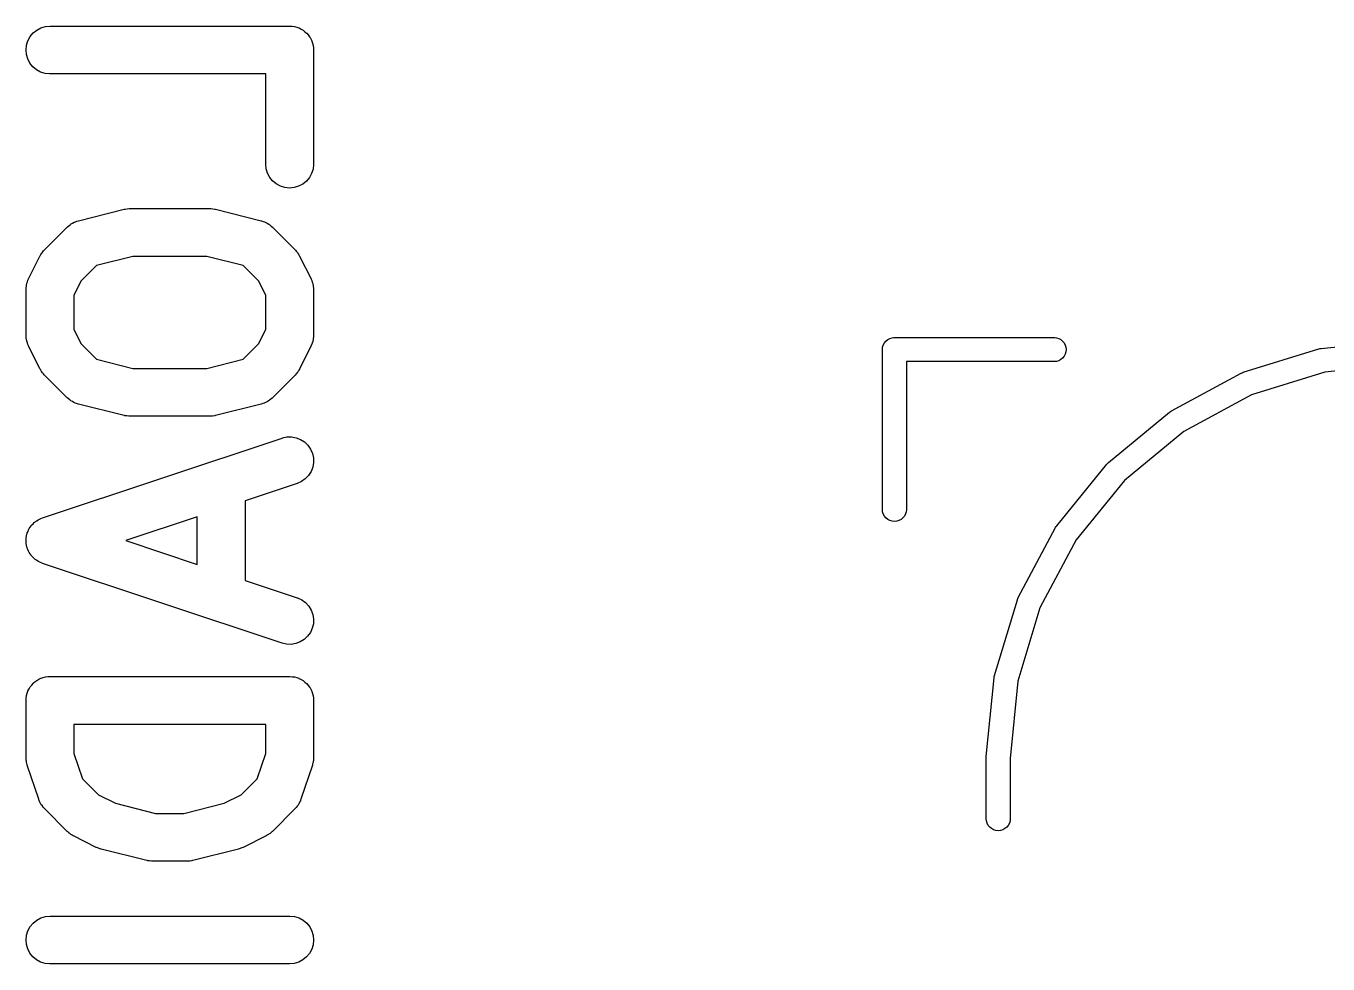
# Model space of a CAD drawing. Extents: x -13 to 127, y -89 to 15.
# Drawn here: x -12.44 to -4.29, y -34.95 to -29.07 of the extents above; entities that cross this region are included whole.
import ezdxf

# ---------------------------------------------------------------- set-up
doc = ezdxf.new("R2010")
doc.units = 0
doc.layers.add('BLACK', color=7, linetype='CONTINUOUS')

msp = doc.modelspace()

# ---------------------------------------------------------------- linework, layer by layer
at = {"layer": 'BLACK', "linetype": 'CONTINUOUS'}
for p, q in [((-12.3684, -29.0993), (-12.3426, -29.0856)), ((-12.3426, -29.0856), (-12.3146, -29.0771)), ((-12.3146, -29.0771), (-12.2854, -29.0743)), ((-12.2854, -29.0743), (-10.7854, -29.0743)), ((-10.7854, -29.0743), (-10.7844, -29.0743)), ((-10.7844, -29.0743), (-10.7844, -29.0743)), ((-10.7844, -29.0743), (-10.7843, -29.0743)), ((-10.7843, -29.0743), (-10.7833, -29.0743)), ((-10.7833, -29.0743), (-10.7693, -29.0759)), ((-10.7693, -29.0759), (-10.7553, -29.0773)), ((-10.7553, -29.0773), (-10.7548, -29.0775)), ((-10.7548, -29.0775), (-10.7542, -29.0776)), ((-10.7542, -29.0776), (-10.7408, -29.0818)), ((-10.7408, -29.0818), (-10.7273, -29.086)), ((-10.7273, -29.086), (-10.7268, -29.0863)), ((-10.7268, -29.0863), (-10.7263, -29.0864)), ((-10.7263, -29.0864), (-10.714, -29.0932)), ((-10.714, -29.0932), (-10.7015, -29.0999)), ((-12.4324, -29.1941), (-12.4237, -29.1662)), ((-12.4237, -29.1662), (-12.4098, -29.1404)), ((-12.4098, -29.1404), (-12.3911, -29.1178)), ((-12.3911, -29.1178), (-12.3684, -29.0993)), ((-10.7015, -29.0999), (-10.7011, -29.1003)), ((-10.7011, -29.1003), (-10.7007, -29.1005)), ((-10.7007, -29.1005), (-10.6899, -29.1096)), ((-10.6899, -29.1096), (-10.679, -29.1186)), ((-10.679, -29.1186), (-10.6787, -29.119)), ((-10.6787, -29.119), (-10.6783, -29.1193)), ((-10.6783, -29.1193), (-10.6694, -29.1303)), ((-10.6694, -29.1303), (-10.6605, -29.1413)), ((-10.6605, -29.1413), (-10.6602, -29.1417)), ((-10.6602, -29.1417), (-10.6599, -29.1422)), ((-10.6599, -29.1422), (-10.6534, -29.1547)), ((-10.6534, -29.1547), (-10.6467, -29.1671)), ((-10.6467, -29.1671), (-10.6466, -29.1676)), ((-10.6466, -29.1676), (-10.6463, -29.1681)), ((-10.6463, -29.1681), (-10.6424, -29.1817)), ((-12.4354, -29.2232), (-12.4324, -29.1941)), ((-12.4328, -29.2524), (-12.4354, -29.2232)), ((-12.4245, -29.2805), (-12.4328, -29.2524)), ((-10.6424, -29.1817), (-10.6383, -29.1951)), ((-10.6383, -29.1951), (-10.6382, -29.1957)), ((-10.6382, -29.1957), (-10.6381, -29.1962)), ((-10.6381, -29.1962), (-10.6368, -29.2102)), ((-10.6368, -29.2102), (-10.6354, -29.2243)), ((-10.6354, -29.2243), (-10.6354, -29.9386)), ((-12.4109, -29.3064), (-12.4245, -29.2805)), ((-12.3926, -29.3292), (-12.4109, -29.3064)), ((-12.3702, -29.3481), (-12.3926, -29.3292)), ((-12.3445, -29.3622), (-12.3702, -29.3481)), ((-12.3166, -29.371), (-12.3445, -29.3622)), ((-12.2875, -29.3743), (-12.3166, -29.371)), ((-12.2854, -29.3743), (-12.2875, -29.3743)), ((-10.9354, -29.3743), (-12.2854, -29.3743)), ((-10.9354, -29.9386), (-10.9354, -29.3743)), ((-10.9326, -29.9677), (-10.9354, -29.9386)), ((-10.9241, -29.9957), (-10.9326, -29.9677)), ((-10.6387, -29.9698), (-10.6476, -29.9977)), ((-10.6354, -29.9407), (-10.6387, -29.9698)), ((-10.6354, -29.9386), (-10.6354, -29.9407)), ((-10.9104, -30.0216), (-10.9241, -29.9957)), ((-10.8919, -30.0443), (-10.9104, -30.0216)), ((-10.8693, -30.0629), (-10.8919, -30.0443)), ((-10.8436, -30.0769), (-10.8693, -30.0629)), ((-10.7033, -30.0641), (-10.7292, -30.0776)), ((-10.6805, -30.0457), (-10.7033, -30.0641)), ((-10.6617, -30.0233), (-10.6805, -30.0457)), ((-10.6476, -29.9977), (-10.6617, -30.0233)), ((-10.8156, -30.0855), (-10.8436, -30.0769)), ((-10.7865, -30.0886), (-10.8156, -30.0855)), ((-10.7573, -30.0859), (-10.7865, -30.0886)), ((-10.7292, -30.0776), (-10.7573, -30.0859)), ((-12.1075, -30.293), (-11.8218, -30.2216)), ((-11.8218, -30.2216), (-11.8198, -30.2211)), ((-11.8198, -30.2211), (-11.8171, -30.2208)), ((-11.8171, -30.2208), (-11.8146, -30.22)), ((-11.8146, -30.22), (-11.8026, -30.2188)), ((-11.8026, -30.2188), (-11.7908, -30.2172)), ((-11.7908, -30.2172), (-11.7881, -30.2174)), ((-11.7881, -30.2174), (-11.7854, -30.2171)), ((-11.7854, -30.2171), (-11.2854, -30.2171)), ((-11.2854, -30.2171), (-11.2833, -30.2172)), ((-11.2833, -30.2172), (-11.2807, -30.2175)), ((-11.2807, -30.2175), (-11.278, -30.2173)), ((-11.278, -30.2173), (-11.2661, -30.2191)), ((-11.2661, -30.2191), (-11.2542, -30.2204)), ((-11.2542, -30.2204), (-11.2517, -30.2212)), ((-11.2517, -30.2212), (-11.249, -30.2216)), ((-11.249, -30.2216), (-10.9633, -30.293)), ((-12.1602, -30.3179), (-12.1564, -30.3156)), ((-12.1564, -30.3156), (-12.1528, -30.3128)), ((-12.1528, -30.3128), (-12.1438, -30.3081)), ((-12.1438, -30.3081), (-12.1351, -30.3029)), ((-12.1351, -30.3029), (-12.1309, -30.3014)), ((-12.1309, -30.3014), (-12.1268, -30.2993)), ((-12.1268, -30.2993), (-12.1171, -30.2965)), ((-12.1171, -30.2965), (-12.1075, -30.293)), ((-10.9633, -30.293), (-10.9613, -30.2936)), ((-10.9613, -30.2936), (-10.9518, -30.2971)), ((-10.9518, -30.2971), (-10.9421, -30.3001)), ((-10.9421, -30.3001), (-10.9381, -30.3022)), ((-10.9381, -30.3022), (-10.9339, -30.3038)), ((-10.9339, -30.3038), (-10.9252, -30.3091)), ((-10.9252, -30.3091), (-10.9163, -30.3139)), ((-10.9163, -30.3139), (-10.9128, -30.3168)), ((-12.3201, -30.4754), (-12.1772, -30.3325)), ((-12.1772, -30.3325), (-12.1757, -30.331)), ((-12.1757, -30.331), (-12.1678, -30.3247)), ((-12.1678, -30.3247), (-12.1602, -30.3179)), ((-10.9128, -30.3168), (-10.9089, -30.3191)), ((-10.9089, -30.3191), (-10.9015, -30.3261)), ((-10.9015, -30.3261), (-10.8936, -30.3325)), ((-10.8936, -30.3325), (-10.7508, -30.4754)), ((-12.3254, -30.4819), (-12.3201, -30.4754)), ((-10.7508, -30.4754), (-10.7493, -30.4769)), ((-10.7493, -30.4769), (-10.7441, -30.4834)), ((-12.4196, -30.6572), (-12.3482, -30.5143)), ((-12.3482, -30.5143), (-12.3472, -30.5125)), ((-12.3472, -30.5125), (-12.3426, -30.5054)), ((-12.3426, -30.5054), (-12.3386, -30.498)), ((-12.3386, -30.498), (-12.3347, -30.4932)), ((-12.3347, -30.4932), (-12.3313, -30.4879)), ((-12.3313, -30.4879), (-12.3254, -30.4819)), ((-11.767, -30.5171), (-11.9945, -30.574)), ((-11.3039, -30.5171), (-11.767, -30.5171)), ((-11.0764, -30.574), (-11.3039, -30.5171)), ((-10.7441, -30.4834), (-10.7383, -30.4896)), ((-10.7383, -30.4896), (-10.735, -30.4949)), ((-10.735, -30.4949), (-10.7311, -30.4997)), ((-10.7311, -30.4997), (-10.7272, -30.5072)), ((-10.7272, -30.5072), (-10.7227, -30.5143)), ((-10.7227, -30.5143), (-10.6513, -30.6572)), ((-11.9945, -30.574), (-12.0907, -30.6703)), ((-10.9801, -30.6703), (-11.0764, -30.574)), ((-12.4354, -30.7222), (-12.4349, -30.7178)), ((-12.4354, -30.7243), (-12.4354, -30.7222)), ((-12.435, -30.7134), (-12.4333, -30.7033)), ((-12.4349, -30.7178), (-12.435, -30.7134)), ((-12.4333, -30.7033), (-12.4322, -30.6931)), ((-12.4322, -30.6931), (-12.4308, -30.6889)), ((-12.4308, -30.6889), (-12.4301, -30.6845)), ((-12.4301, -30.6845), (-12.4264, -30.675)), ((-12.4264, -30.675), (-12.4233, -30.6652)), ((-12.4233, -30.6652), (-12.4212, -30.6613)), ((-12.4212, -30.6613), (-12.4196, -30.6572)), ((-12.0907, -30.6703), (-12.1354, -30.7597)), ((-10.9354, -30.7597), (-10.9801, -30.6703)), ((-10.6513, -30.6572), (-10.6503, -30.6591)), ((-10.6503, -30.6591), (-10.6488, -30.6632)), ((-10.6488, -30.6632), (-10.6467, -30.6671)), ((-10.6467, -30.6671), (-10.6438, -30.6769)), ((-10.6438, -30.6769), (-10.6402, -30.6866)), ((-10.6402, -30.6866), (-10.6396, -30.6909)), ((-10.6396, -30.6909), (-10.6383, -30.6951)), ((-10.6383, -30.6951), (-10.6373, -30.7054)), ((-10.6373, -30.7054), (-10.6357, -30.7155)), ((-10.6357, -30.7155), (-10.6359, -30.7199)), ((-10.6359, -30.7199), (-10.6354, -30.7243)), ((-12.4354, -31.01), (-12.4354, -30.7243)), ((-12.1354, -30.7597), (-12.1354, -30.9746)), ((-10.9354, -30.9746), (-10.9354, -30.7597)), ((-10.6354, -30.7243), (-10.6354, -31.01)), ((-12.435, -31.0144), (-12.4354, -31.01)), ((-12.4352, -31.0188), (-12.435, -31.0144)), ((-12.4336, -31.0289), (-12.4352, -31.0188)), ((-12.4326, -31.0391), (-12.4336, -31.0289)), ((-12.4313, -31.0434), (-12.4326, -31.0391)), ((-12.4306, -31.0477), (-12.4313, -31.0434)), ((-12.4271, -31.0573), (-12.4306, -31.0477)), ((-12.1354, -30.9746), (-12.0907, -31.064)), ((-10.9801, -31.064), (-10.9354, -30.9746)), ((-10.64, -31.0454), (-10.6408, -31.0497)), ((-10.6387, -31.0412), (-10.64, -31.0454)), ((-10.6376, -31.031), (-10.6387, -31.0412)), ((-10.6358, -31.0209), (-10.6376, -31.031)), ((-10.6354, -31.0121), (-10.6359, -31.0165)), ((-10.6359, -31.0165), (-10.6358, -31.0209)), ((-10.6354, -31.01), (-10.6354, -31.0121)), ((-7.06266, -31.0581), (-7.05329, -31.0467)), ((-7.05329, -31.0467), (-7.04187, -31.0373)), ((-7.04187, -31.0373), (-7.02884, -31.0304)), ((-7.02884, -31.0304), (-7.0147, -31.0261)), ((-7.0147, -31.0261), (-7.00367, -31.025)), ((-7.00367, -31.025), (-7, -31.0246)), ((-7, -31.0246), (-6.99632, -31.025)), ((-6.99632, -31.025), (-5.99632, -31.025)), ((-5.99632, -31.025), (-5.9853, -31.0261)), ((-5.9853, -31.0261), (-5.97116, -31.0304)), ((-5.97116, -31.0304), (-5.95813, -31.0373)), ((-5.95813, -31.0373), (-5.94671, -31.0467)), ((-5.94671, -31.0467), (-5.93734, -31.0581)), ((-4.32858, -31.0923), (-3.83557, -31.0405)), ((-12.4241, -31.0672), (-12.4271, -31.0573)), ((-12.422, -31.0711), (-12.4241, -31.0672)), ((-12.4205, -31.0752), (-12.422, -31.0711)), ((-12.4196, -31.0771), (-12.4205, -31.0752)), ((-12.3482, -31.2199), (-12.4196, -31.0771)), ((-12.0907, -31.064), (-11.9945, -31.1603)), ((-11.0764, -31.1603), (-10.9801, -31.064)), ((-10.6513, -31.0771), (-10.7227, -31.2199)), ((-10.6497, -31.073), (-10.6513, -31.0771)), ((-10.6476, -31.0691), (-10.6497, -31.073)), ((-10.6445, -31.0593), (-10.6476, -31.0691)), ((-10.6408, -31.0497), (-10.6445, -31.0593)), ((-7.07536, -31.1), (-7.07391, -31.0853)), ((-7.075, -31.1037), (-7.07536, -31.1)), ((-7.075, -32.1037), (-7.075, -31.1037)), ((-7.07391, -31.0853), (-7.06962, -31.0712)), ((-7.06962, -31.0712), (-7.06266, -31.0581)), ((-5.93734, -31.0581), (-5.93037, -31.0712)), ((-5.93037, -31.1288), (-5.93734, -31.1419)), ((-5.93037, -31.0712), (-5.92609, -31.0853)), ((-5.92609, -31.1147), (-5.93037, -31.1288)), ((-5.92609, -31.0853), (-5.92464, -31.1)), ((-5.92464, -31.1), (-5.92609, -31.1147)), ((-4.81647, -31.2418), (-4.34292, -31.0952)), ((-4.34292, -31.0952), (-4.34291, -31.0952)), ((-4.34291, -31.0952), (-4.34191, -31.0949)), ((-4.34191, -31.0949), (-4.33524, -31.0937)), ((-4.33524, -31.0937), (-4.32858, -31.0923)), ((-11.9945, -31.1603), (-11.767, -31.2171)), ((-11.3039, -31.2171), (-11.0764, -31.1603)), ((-5.99632, -31.175), (-6.925, -31.175)), ((-6.925, -31.175), (-6.925, -32.1037)), ((-5.9853, -31.1739), (-5.99632, -31.175)), ((-5.97116, -31.1696), (-5.9853, -31.1739)), ((-5.95813, -31.1627), (-5.97116, -31.1696)), ((-5.94671, -31.1533), (-5.95813, -31.1627)), ((-5.93734, -31.1419), (-5.94671, -31.1533)), ((-3.82368, -31.19), (-4.30558, -31.2407)), ((-12.3437, -31.2271), (-12.3482, -31.2199)), ((-12.3398, -31.2346), (-12.3437, -31.2271)), ((-12.3359, -31.2394), (-12.3398, -31.2346)), ((-12.3326, -31.2447), (-12.3359, -31.2394)), ((-12.3268, -31.2508), (-12.3326, -31.2447)), ((-12.3215, -31.2574), (-12.3268, -31.2508)), ((-12.3201, -31.2589), (-12.3215, -31.2574)), ((-12.1772, -31.4018), (-12.3201, -31.2589)), ((-11.767, -31.2171), (-11.3039, -31.2171)), ((-10.7508, -31.2589), (-10.8936, -31.4018)), ((-10.7454, -31.2524), (-10.7508, -31.2589)), ((-10.7396, -31.2464), (-10.7454, -31.2524)), ((-10.7362, -31.2411), (-10.7396, -31.2464)), ((-10.7322, -31.2363), (-10.7362, -31.2411)), ((-10.7282, -31.2289), (-10.7322, -31.2363)), ((-10.7236, -31.2218), (-10.7282, -31.2289)), ((-10.7227, -31.2199), (-10.7236, -31.2218)), ((-5.26602, -31.4833), (-4.82996, -31.2475)), ((-4.82996, -31.2475), (-4.82904, -31.247)), ((-4.82904, -31.247), (-4.82274, -31.2445)), ((-4.82274, -31.2445), (-4.81647, -31.2418)), ((-4.30558, -31.2407), (-4.76509, -31.3829)), ((-12.1694, -31.4082), (-12.1772, -31.4018)), ((-12.1619, -31.4151), (-12.1694, -31.4082)), ((-12.1581, -31.4175), (-12.1619, -31.4151)), ((-12.1546, -31.4204), (-12.1581, -31.4175)), ((-12.1456, -31.4252), (-12.1546, -31.4204)), ((-12.137, -31.4305), (-12.1456, -31.4252)), ((-12.1328, -31.4321), (-12.137, -31.4305)), ((-12.1288, -31.4342), (-12.1328, -31.4321)), ((-12.1191, -31.4372), (-12.1288, -31.4342)), ((-12.1095, -31.4407), (-12.1191, -31.4372)), ((-12.1075, -31.4412), (-12.1095, -31.4407)), ((-11.8218, -31.5127), (-12.1075, -31.4412)), ((-10.9633, -31.4412), (-11.249, -31.5127)), ((-10.9538, -31.4378), (-10.9633, -31.4412)), ((-10.944, -31.435), (-10.9538, -31.4378)), ((-10.94, -31.4329), (-10.944, -31.435)), ((-10.9358, -31.4314), (-10.94, -31.4329)), ((-10.927, -31.4262), (-10.9358, -31.4314)), ((-10.918, -31.4215), (-10.927, -31.4262)), ((-10.9145, -31.4187), (-10.918, -31.4215)), ((-10.9106, -31.4164), (-10.9145, -31.4187)), ((-10.9031, -31.4096), (-10.9106, -31.4164)), ((-10.8951, -31.4032), (-10.9031, -31.4096)), ((-10.8936, -31.4018), (-10.8951, -31.4032)), ((-4.76509, -31.3829), (-5.18821, -31.6117)), ((-11.8192, -31.5131), (-11.8218, -31.5127)), ((-11.8166, -31.5139), (-11.8192, -31.5131)), ((-11.8047, -31.5152), (-11.8166, -31.5139)), ((-11.7928, -31.517), (-11.8047, -31.5152)), ((-11.7902, -31.5168), (-11.7928, -31.517)), ((-11.7875, -31.5171), (-11.7902, -31.5168)), ((-11.7854, -31.5171), (-11.7875, -31.5171)), ((-11.2854, -31.5171), (-11.7854, -31.5171)), ((-11.2828, -31.5169), (-11.2854, -31.5171)), ((-11.2801, -31.517), (-11.2828, -31.5169)), ((-11.2682, -31.5155), (-11.2801, -31.517)), ((-11.2563, -31.5143), (-11.2682, -31.5155)), ((-11.2537, -31.5135), (-11.2563, -31.5143)), ((-11.2511, -31.5132), (-11.2537, -31.5135)), ((-11.249, -31.5127), (-11.2511, -31.5132)), ((-5.66012, -31.8074), (-5.27816, -31.4915)), ((-5.27816, -31.4915), (-5.27735, -31.4908)), ((-5.27735, -31.4908), (-5.27166, -31.4871)), ((-5.27166, -31.4871), (-5.26602, -31.4833)), ((-5.18821, -31.6117), (-5.55884, -31.9183)), ((-12.3329, -32.1534), (-10.8329, -31.6534)), ((-10.8329, -31.6534), (-10.8309, -31.6528)), ((-10.8309, -31.6528), (-10.8022, -31.6467)), ((-10.8022, -31.6467), (-10.773, -31.6462)), ((-10.773, -31.6462), (-10.7442, -31.6515)), ((-10.7442, -31.6515), (-10.7169, -31.6623)), ((-10.7169, -31.6623), (-10.6923, -31.6781)), ((-10.6923, -31.6781), (-10.6713, -31.6984)), ((-10.6713, -31.6984), (-10.6545, -31.7225)), ((-10.6545, -31.7225), (-10.6428, -31.7493)), ((-10.6428, -31.7493), (-10.6365, -31.7779)), ((-10.6365, -31.7779), (-10.6359, -31.8071)), ((-10.6515, -31.8633), (-10.6672, -31.888)), ((-10.6409, -31.836), (-10.6515, -31.8633)), ((-10.6359, -31.8071), (-10.6409, -31.836)), ((-5.98374, -32.202), (-5.67043, -31.8178)), ((-5.67043, -31.8178), (-5.66976, -31.817)), ((-5.66976, -31.817), (-5.66494, -31.8123)), ((-5.66494, -31.8123), (-5.66012, -31.8074)), ((-10.738, -31.938), (-11.064, -32.0467)), ((-10.7113, -31.9261), (-10.738, -31.938)), ((-10.6873, -31.9092), (-10.7113, -31.9261)), ((-10.6672, -31.888), (-10.6873, -31.9092)), ((-5.55884, -31.9183), (-5.86285, -32.2911)), ((-11.064, -32.0467), (-11.064, -32.5447)), ((-7.07391, -32.1147), (-7.075, -32.1037)), ((-6.925, -32.1037), (-6.92609, -32.1147)), ((-12.3982, -32.1968), (-12.3907, -32.1897)), ((-12.3907, -32.1897), (-12.3835, -32.1822)), ((-12.3835, -32.1822), (-12.38, -32.1797)), ((-12.38, -32.1797), (-12.3769, -32.1768)), ((-12.3769, -32.1768), (-12.3681, -32.1713)), ((-12.3681, -32.1713), (-12.3596, -32.1653)), ((-12.3596, -32.1653), (-12.3557, -32.1636)), ((-12.3557, -32.1636), (-12.352, -32.1613)), ((-12.352, -32.1613), (-12.3423, -32.1576)), ((-12.3423, -32.1576), (-12.3329, -32.1534)), ((-11.364, -32.1467), (-11.8111, -32.2957)), ((-11.364, -32.4447), (-11.364, -32.1467)), ((-7.06962, -32.1288), (-7.07391, -32.1147)), ((-7.06266, -32.1419), (-7.06962, -32.1288)), ((-7.05329, -32.1533), (-7.06266, -32.1419)), ((-7.04187, -32.1627), (-7.05329, -32.1533)), ((-7.02884, -32.1696), (-7.04187, -32.1627)), ((-7.0147, -32.1739), (-7.02884, -32.1696)), ((-7, -32.1754), (-7.0147, -32.1739)), ((-6.9853, -32.1739), (-7, -32.1754)), ((-6.97116, -32.1696), (-6.9853, -32.1739)), ((-6.95813, -32.1627), (-6.97116, -32.1696)), ((-6.94671, -32.1533), (-6.95813, -32.1627)), ((-6.93734, -32.1419), (-6.94671, -32.1533)), ((-6.93037, -32.1288), (-6.93734, -32.1419)), ((-6.92609, -32.1147), (-6.93037, -32.1288)), ((-12.4341, -32.2758), (-12.4317, -32.2657)), ((-12.4317, -32.2657), (-12.4299, -32.2555)), ((-12.4299, -32.2555), (-12.4284, -32.2515)), ((-12.4284, -32.2515), (-12.4274, -32.2473)), ((-12.4274, -32.2473), (-12.4231, -32.2378)), ((-12.4231, -32.2378), (-12.4194, -32.2282)), ((-12.4194, -32.2282), (-12.4171, -32.2245)), ((-12.4171, -32.2245), (-12.4153, -32.2206)), ((-12.4153, -32.2206), (-12.4092, -32.2122)), ((-12.4092, -32.2122), (-12.4037, -32.2034)), ((-12.4037, -32.2034), (-12.4007, -32.2003)), ((-12.4007, -32.2003), (-12.3982, -32.1968)), ((-6.22457, -32.6519), (-5.99184, -32.2142)), ((-5.99184, -32.2142), (-5.99134, -32.2133)), ((-5.99184, -32.2142), (-5.99184, -32.2142)), ((-5.99184, -32.2142), (-5.99184, -32.2142)), ((-5.99134, -32.2133), (-5.9875, -32.2076)), ((-5.9875, -32.2076), (-5.98374, -32.202)), ((-12.4351, -32.305), (-12.4348, -32.2947)), ((-12.4345, -32.3093), (-12.4351, -32.305)), ((-12.435, -32.2843), (-12.4343, -32.2801)), ((-12.4348, -32.2947), (-12.435, -32.2843)), ((-12.4344, -32.3136), (-12.4345, -32.3093)), ((-12.4321, -32.3237), (-12.4344, -32.3136)), ((-12.4343, -32.2801), (-12.4341, -32.2758)), ((-12.4305, -32.3339), (-12.4321, -32.3237)), ((-12.429, -32.338), (-12.4305, -32.3339)), ((-12.4281, -32.3422), (-12.429, -32.338)), ((-12.4239, -32.3517), (-12.4281, -32.3422)), ((-12.4203, -32.3614), (-12.4239, -32.3517)), ((-11.8111, -32.2957), (-11.364, -32.4447)), ((-5.86285, -32.2911), (-6.08867, -32.7158)), ((-12.418, -32.365), (-12.4203, -32.3614)), ((-12.4163, -32.369), (-12.418, -32.365)), ((-12.4104, -32.3775), (-12.4163, -32.369)), ((-12.405, -32.3863), (-12.4104, -32.3775)), ((-12.4021, -32.3895), (-12.405, -32.3863)), ((-12.3996, -32.393), (-12.4021, -32.3895)), ((-12.3921, -32.4002), (-12.3996, -32.393)), ((-12.3851, -32.4078), (-12.3921, -32.4002)), ((-12.3816, -32.4103), (-12.3851, -32.4078)), ((-12.3785, -32.4133), (-12.3816, -32.4103)), ((-12.3698, -32.4189), (-12.3785, -32.4133)), ((-12.3614, -32.425), (-12.3698, -32.4189)), ((-12.3575, -32.4268), (-12.3614, -32.425)), ((-12.3539, -32.4292), (-12.3575, -32.4268)), ((-12.3443, -32.433), (-12.3539, -32.4292)), ((-12.3348, -32.4373), (-12.3443, -32.433)), ((-12.3329, -32.438), (-12.3348, -32.4373)), ((-10.8329, -32.938), (-12.3329, -32.438)), ((-11.064, -32.5447), (-10.738, -32.6534)), ((-10.738, -32.6534), (-10.736, -32.6541)), ((-10.736, -32.6541), (-10.7094, -32.6664)), ((-10.7094, -32.6664), (-10.6858, -32.6836)), ((-6.37343, -33.14), (-6.23015, -32.6654)), ((-6.23015, -32.6654), (-6.22984, -32.6644)), ((-6.22984, -32.6644), (-6.22714, -32.6581)), ((-6.22714, -32.6581), (-6.22457, -32.6519)), ((-10.6858, -32.6836), (-10.6659, -32.7051)), ((-10.6659, -32.7051), (-10.6506, -32.73)), ((-10.6506, -32.73), (-10.6404, -32.7575)), ((-10.6404, -32.7575), (-10.6357, -32.7864)), ((-6.08867, -32.7158), (-6.2277, -33.1763)), ((-10.6368, -32.8156), (-10.6435, -32.8441)), ((-10.6357, -32.7864), (-10.6368, -32.8156)), ((-10.694, -32.9146), (-10.7188, -32.9301)), ((-10.6726, -32.8946), (-10.694, -32.9146)), ((-10.6556, -32.8708), (-10.6726, -32.8946)), ((-10.6435, -32.8441), (-10.6556, -32.8708)), ((-10.8043, -32.9445), (-10.8329, -32.938)), ((-10.7751, -32.9454), (-10.8043, -32.9445)), ((-10.7462, -32.9405), (-10.7751, -32.9454)), ((-10.7188, -32.9301), (-10.7462, -32.9405)), ((-12.3676, -33.1702), (-12.355, -33.1637)), ((-12.355, -33.1637), (-12.3426, -33.157)), ((-12.3426, -33.157), (-12.3421, -33.1569)), ((-12.3421, -33.1569), (-12.3416, -33.1566)), ((-12.3416, -33.1566), (-12.328, -33.1526)), ((-12.328, -33.1526), (-12.3146, -33.1486)), ((-12.3146, -33.1486), (-12.314, -33.1485)), ((-12.314, -33.1485), (-12.3135, -33.1484)), ((-12.3135, -33.1484), (-12.2995, -33.1471)), ((-12.2995, -33.1471), (-12.2854, -33.1457)), ((-12.2854, -33.1457), (-10.7854, -33.1457)), ((-10.7854, -33.1457), (-10.7844, -33.1457)), ((-10.7844, -33.1457), (-10.7844, -33.1457)), ((-10.7844, -33.1457), (-10.7843, -33.1457)), ((-10.7843, -33.1457), (-10.7833, -33.1457)), ((-10.7833, -33.1457), (-10.7693, -33.1473)), ((-10.7693, -33.1473), (-10.7553, -33.1488)), ((-10.7553, -33.1488), (-10.7548, -33.1489)), ((-10.7548, -33.1489), (-10.7542, -33.149)), ((-10.7542, -33.149), (-10.7408, -33.1533)), ((-10.7408, -33.1533), (-10.7273, -33.1574)), ((-10.7273, -33.1574), (-10.7268, -33.1577)), ((-10.7268, -33.1577), (-10.7263, -33.1578)), ((-10.7263, -33.1578), (-10.714, -33.1646)), ((-10.714, -33.1646), (-10.7015, -33.1714)), ((-6.42464, -33.6477), (-6.37627, -33.1543)), ((-6.37627, -33.1543), (-6.37616, -33.1533)), ((-6.37627, -33.1543), (-6.37627, -33.1543)), ((-6.37627, -33.1543), (-6.37627, -33.1543)), ((-6.37616, -33.1533), (-6.37475, -33.1467)), ((-6.37475, -33.1467), (-6.37343, -33.14)), ((-12.4279, -33.251), (-12.4237, -33.2376)), ((-12.4237, -33.2376), (-12.4235, -33.2371)), ((-12.4235, -33.2371), (-12.4233, -33.2366)), ((-12.4233, -33.2366), (-12.4165, -33.2243)), ((-12.4165, -33.2243), (-12.4098, -33.2118)), ((-12.4098, -33.2118), (-12.4094, -33.2114)), ((-12.4094, -33.2114), (-12.4092, -33.211)), ((-12.4092, -33.211), (-12.4001, -33.2002)), ((-12.4001, -33.2002), (-12.3911, -33.1893)), ((-12.3911, -33.1893), (-12.3907, -33.1889)), ((-12.3907, -33.1889), (-12.3904, -33.1885)), ((-12.3904, -33.1885), (-12.3794, -33.1797)), ((-12.3794, -33.1797), (-12.3684, -33.1708)), ((-12.3684, -33.1708), (-12.368, -33.1705)), ((-12.368, -33.1705), (-12.3676, -33.1702)), ((-10.7015, -33.1714), (-10.7011, -33.1717)), ((-10.7011, -33.1717), (-10.7007, -33.1719)), ((-10.7007, -33.1719), (-10.6899, -33.181)), ((-10.6899, -33.181), (-10.679, -33.19)), ((-10.679, -33.19), (-10.6787, -33.1904)), ((-10.6787, -33.1904), (-10.6783, -33.1908)), ((-10.6783, -33.1908), (-10.6694, -33.2018)), ((-10.6694, -33.2018), (-10.6605, -33.2127)), ((-10.6605, -33.2127), (-10.6602, -33.2132)), ((-10.6602, -33.2132), (-10.6599, -33.2136)), ((-10.6599, -33.2136), (-10.6534, -33.2261)), ((-10.6534, -33.2261), (-10.6467, -33.2386)), ((-10.6467, -33.2386), (-10.6466, -33.2391)), ((-10.6466, -33.2391), (-10.6463, -33.2395)), ((-10.6463, -33.2395), (-10.6424, -33.2531)), ((-6.2277, -33.1763), (-6.275, -33.6587)), ((-12.4354, -33.2936), (-12.4338, -33.2796)), ((-12.4354, -33.2946), (-12.4354, -33.2936)), ((-12.4354, -33.2947), (-12.4354, -33.2946)), ((-12.4354, -33.2957), (-12.4354, -33.2947)), ((-12.4354, -33.2947), (-12.4354, -33.2947)), ((-12.4354, -33.6529), (-12.4354, -33.2957)), ((-12.4338, -33.2796), (-12.4324, -33.2656)), ((-12.4324, -33.2656), (-12.4322, -33.265)), ((-12.4322, -33.2645), (-12.4279, -33.251)), ((-12.4322, -33.265), (-12.4322, -33.2645)), ((-10.6424, -33.2531), (-10.6383, -33.2666)), ((-10.6383, -33.2666), (-10.6382, -33.2671)), ((-10.6382, -33.2671), (-10.6381, -33.2676)), ((-10.6381, -33.2676), (-10.6368, -33.2817)), ((-10.6368, -33.2817), (-10.6354, -33.2957)), ((-10.6354, -33.2957), (-10.6354, -33.6529)), ((-12.1354, -33.4457), (-12.1354, -33.6285)), ((-10.9354, -33.4457), (-12.1354, -33.4457)), ((-10.9354, -33.6285), (-10.9354, -33.4457)), ((-12.4346, -33.6612), (-12.4354, -33.6529)), ((-12.1354, -33.6285), (-12.0829, -33.7861)), ((-10.988, -33.7861), (-10.9354, -33.6285)), ((-10.6354, -33.655), (-10.6364, -33.6633)), ((-10.6354, -33.6529), (-10.6354, -33.655)), ((-6.425, -33.6513), (-6.42464, -33.6477)), ((-6.425, -34.0397), (-6.425, -33.6513)), ((-6.42464, -33.6477), (-6.42464, -33.6477)), ((-12.4345, -33.6697), (-12.4346, -33.6612)), ((-12.4332, -33.6758), (-12.4345, -33.6697)), ((-12.4326, -33.682), (-12.4332, -33.6758)), ((-12.4301, -33.6901), (-12.4326, -33.682)), ((-12.4284, -33.6983), (-12.4301, -33.6901)), ((-12.4277, -33.7003), (-12.4284, -33.6983)), ((-12.3563, -33.9146), (-12.4277, -33.7003)), ((-10.6431, -33.7003), (-10.7146, -33.9146)), ((-10.6413, -33.6921), (-10.6431, -33.7003)), ((-10.6387, -33.684), (-10.6413, -33.6921)), ((-10.638, -33.6778), (-10.6387, -33.684)), ((-10.6366, -33.6717), (-10.638, -33.6778)), ((-10.6364, -33.6633), (-10.6366, -33.6717)), ((-6.275, -33.6587), (-6.275, -34.0397)), ((-12.0829, -33.7861), (-11.9823, -33.8867)), ((-11.0886, -33.8867), (-10.988, -33.7861)), ((-11.9823, -33.8867), (-11.8759, -33.9399)), ((-11.1949, -33.9399), (-11.0886, -33.8867)), ((-12.3545, -33.9186), (-12.3563, -33.9146)), ((-12.3533, -33.9228), (-12.3545, -33.9186)), ((-12.3486, -33.9319), (-12.3533, -33.9228)), ((-12.3444, -33.9413), (-12.3486, -33.9319)), ((-12.3418, -33.9449), (-12.3444, -33.9413)), ((-12.3398, -33.9488), (-12.3418, -33.9449)), ((-12.3334, -33.9568), (-12.3398, -33.9488)), ((-12.3275, -33.9652), (-12.3334, -33.9568)), ((-12.3243, -33.9683), (-12.3275, -33.9652)), ((-12.3215, -33.9717), (-12.3243, -33.9683)), ((-12.3201, -33.9732), (-12.3215, -33.9717)), ((-12.1772, -34.1161), (-12.3201, -33.9732)), ((-11.8759, -33.9399), (-11.6241, -34.0029)), ((-11.4467, -34.0029), (-11.1949, -33.9399)), ((-10.7508, -33.9732), (-10.8936, -34.1161)), ((-10.748, -33.9698), (-10.7508, -33.9732)), ((-10.7447, -33.9668), (-10.748, -33.9698)), ((-10.7387, -33.9585), (-10.7447, -33.9668)), ((-10.7322, -33.9506), (-10.7387, -33.9585)), ((-10.7301, -33.9467), (-10.7322, -33.9506)), ((-10.7275, -33.9431), (-10.7301, -33.9467)), ((-10.7232, -33.9338), (-10.7275, -33.9431)), ((-10.7184, -33.9248), (-10.7232, -33.9338)), ((-10.7171, -33.9206), (-10.7184, -33.9248)), ((-10.7152, -33.9166), (-10.7171, -33.9206)), ((-10.7146, -33.9146), (-10.7152, -33.9166)), ((-11.6241, -34.0029), (-11.4467, -34.0029)), ((-6.42391, -34.0507), (-6.425, -34.0397)), ((-6.41962, -34.0648), (-6.42391, -34.0507)), ((-6.27609, -34.0507), (-6.28037, -34.0648)), ((-6.275, -34.0397), (-6.27609, -34.0507)), ((-12.1707, -34.1214), (-12.1772, -34.1161)), ((-12.1647, -34.1273), (-12.1707, -34.1214)), ((-12.1594, -34.1307), (-12.1647, -34.1273)), ((-12.1546, -34.1346), (-12.1594, -34.1307)), ((-12.1472, -34.1386), (-12.1546, -34.1346)), ((-12.1401, -34.1432), (-12.1472, -34.1386)), ((-12.1382, -34.1442), (-12.1401, -34.1432)), ((-11.9954, -34.2156), (-12.1382, -34.1442)), ((-10.9326, -34.1442), (-11.0755, -34.2156)), ((-10.9255, -34.1397), (-10.9326, -34.1442)), ((-10.918, -34.1358), (-10.9255, -34.1397)), ((-10.9131, -34.1319), (-10.918, -34.1358)), ((-10.9079, -34.1286), (-10.9131, -34.1319)), ((-10.9017, -34.1228), (-10.9079, -34.1286)), ((-10.8951, -34.1175), (-10.9017, -34.1228)), ((-10.8936, -34.1161), (-10.8951, -34.1175)), ((-6.41266, -34.0779), (-6.41962, -34.0648)), ((-6.40329, -34.0893), (-6.41266, -34.0779)), ((-6.39187, -34.0987), (-6.40329, -34.0893)), ((-6.37884, -34.1056), (-6.39187, -34.0987)), ((-6.3647, -34.1099), (-6.37884, -34.1056)), ((-6.35, -34.1114), (-6.3647, -34.1099)), ((-6.3353, -34.1099), (-6.35, -34.1114)), ((-6.32116, -34.1056), (-6.3353, -34.1099)), ((-6.30813, -34.0987), (-6.32116, -34.1056)), ((-6.29671, -34.0893), (-6.30813, -34.0987)), ((-6.28734, -34.0779), (-6.29671, -34.0893)), ((-6.28037, -34.0648), (-6.28734, -34.0779)), ((-11.9947, -34.2158), (-11.9954, -34.2156)), ((-11.9941, -34.2162), (-11.9947, -34.2158)), ((-11.981, -34.2211), (-11.9941, -34.2162)), ((-11.968, -34.2261), (-11.981, -34.2211)), ((-11.9673, -34.2262), (-11.968, -34.2261)), ((-11.9667, -34.2264), (-11.9673, -34.2262)), ((-11.9647, -34.2269), (-11.9667, -34.2264)), ((-11.679, -34.2984), (-11.9647, -34.2269)), ((-11.1062, -34.2269), (-11.3919, -34.2984)), ((-11.1055, -34.2267), (-11.1062, -34.2269)), ((-11.1048, -34.2266), (-11.1055, -34.2267)), ((-11.0917, -34.2218), (-11.1048, -34.2266)), ((-11.0786, -34.2171), (-11.0917, -34.2218)), ((-11.078, -34.2168), (-11.0786, -34.2171)), ((-11.0774, -34.2165), (-11.078, -34.2168)), ((-11.0755, -34.2156), (-11.0774, -34.2165)), ((-11.6763, -34.2988), (-11.679, -34.2984)), ((-11.6738, -34.2996), (-11.6763, -34.2988)), ((-11.6618, -34.3009), (-11.6738, -34.2996)), ((-11.65, -34.3027), (-11.6618, -34.3009)), ((-11.6473, -34.3025), (-11.65, -34.3027)), ((-11.6447, -34.3028), (-11.6473, -34.3025)), ((-11.6426, -34.3029), (-11.6447, -34.3028)), ((-11.4283, -34.3029), (-11.6426, -34.3029)), ((-11.4256, -34.3026), (-11.4283, -34.3029)), ((-11.423, -34.3028), (-11.4256, -34.3026)), ((-11.4111, -34.3012), (-11.423, -34.3028)), ((-11.3991, -34.3), (-11.4111, -34.3012)), ((-11.3966, -34.2992), (-11.3991, -34.3)), ((-11.3939, -34.2989), (-11.3966, -34.2992)), ((-11.3919, -34.2984), (-11.3939, -34.2989)), ((-12.4237, -34.7376), (-12.4098, -34.7118)), ((-12.4098, -34.7118), (-12.3911, -34.6893)), ((-12.3911, -34.6893), (-12.3684, -34.6708)), ((-12.3684, -34.6708), (-12.3426, -34.657)), ((-12.3426, -34.657), (-12.3146, -34.6486)), ((-12.3146, -34.6486), (-12.2854, -34.6457)), ((-12.2854, -34.6457), (-10.7854, -34.6457)), ((-10.7854, -34.6457), (-10.7833, -34.6457)), ((-10.7833, -34.6457), (-10.7542, -34.649)), ((-10.7542, -34.649), (-10.7263, -34.6578)), ((-10.7263, -34.6578), (-10.7007, -34.6719)), ((-10.7007, -34.6719), (-10.6783, -34.6908)), ((-10.6783, -34.6908), (-10.6599, -34.7136)), ((-10.6599, -34.7136), (-10.6463, -34.7395)), ((-12.4354, -34.7947), (-12.4324, -34.7656)), ((-12.4328, -34.8238), (-12.4354, -34.7947)), ((-12.4324, -34.7656), (-12.4237, -34.7376)), ((-10.6463, -34.7395), (-10.6381, -34.7676)), ((-10.6354, -34.7968), (-10.6385, -34.8259)), ((-10.6381, -34.7676), (-10.6354, -34.7968)), ((-12.4245, -34.8519), (-12.4328, -34.8238)), ((-12.4109, -34.8778), (-12.4245, -34.8519)), ((-12.3926, -34.9007), (-12.4109, -34.8778)), ((-10.6471, -34.8538), (-10.6611, -34.8796)), ((-10.6385, -34.8259), (-10.6471, -34.8538)), ((-12.3702, -34.9195), (-12.3926, -34.9007)), ((-12.3445, -34.9336), (-12.3702, -34.9195)), ((-12.3166, -34.9424), (-12.3445, -34.9336)), ((-12.2875, -34.9457), (-12.3166, -34.9424)), ((-12.2854, -34.9457), (-12.2875, -34.9457)), ((-10.7854, -34.9457), (-12.2854, -34.9457)), ((-10.7563, -34.9429), (-10.7854, -34.9457)), ((-10.7283, -34.9344), (-10.7563, -34.9429)), ((-10.7024, -34.9207), (-10.7283, -34.9344)), ((-10.6797, -34.9021), (-10.7024, -34.9207)), ((-10.6611, -34.8796), (-10.6797, -34.9021))]:
    msp.add_line(p, q, dxfattribs=at)

doc.saveas('drawing.dxf')
